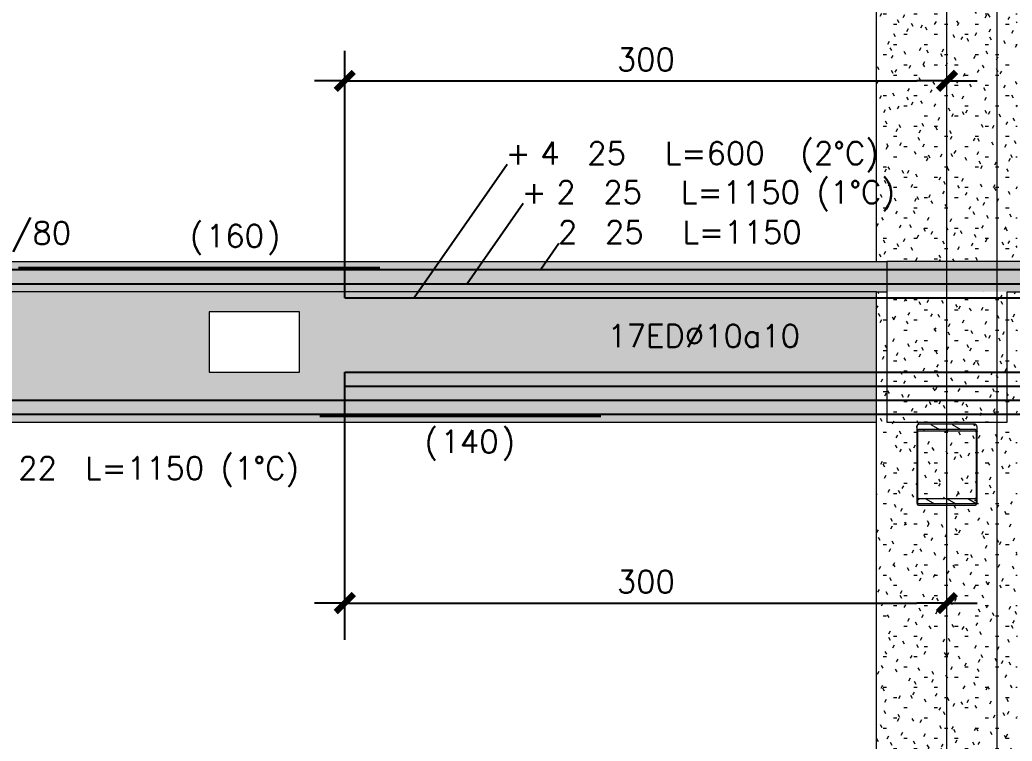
# Model space of a CAD drawing. Extents: x -58 to 5689, y 66 to 4123.
# Drawn here: x 925 to 1419.4, y 2384.5 to 2743.6 of the extents above; entities that cross this region are included whole.
import ezdxf
from ezdxf.enums import TextEntityAlignment as Align
from ezdxf.xclip import XClip

# ---------------------------------------------------------------- set-up
doc = ezdxf.new("R2010")
doc.units = 0
doc.header["$LTSCALE"] = 30
doc.header["$MEASUREMENT"] = 0
doc.header["$XCLIPFRAME"] = 0
doc.linetypes.add("EJE3-3'$0$RLE-PROYECCION", pattern=[0.71438, 0.47625, -0.23813])
doc.layers.get('0').update_dxf_attribs({"linetype": 'CONTINUOUS'})
doc.layers.add("EJE3-3'$0$RLA-ACHURADO", color=30, linetype="EJE3-3'$0$RLE-PROYECCION", lineweight=15, transparency=0.7)
for name, color, linetype, lineweight in [("EJE3-3'$0$RLA-CONTORNO", 30, 'CONTINUOUS', 15), ("EJE3-3'$0$RLA-EJES", 1, 'CONTINUOUS', 9), ("EJE3-3'$0$RLA-TEXTOS-1", 9, 'CONTINUOUS', 9)]:
    doc.layers.add(name, color=color, linetype=linetype, lineweight=lineweight)
for name, color, linetype in [("EJE3-3'$0$RLA-CONTORNOS", 3, 'CONTINUOUS'), ("EJE3-3'$0$RLA-FE", 7, 'CONTINUOUS'), ("EJE3-3'$0$RLA-TEXTOS-FE", 9, 'CONTINUOUS')]:
    doc.layers.add(name, color=color, linetype=linetype)
doc.styles.add("EJE3-3'$0$RomanS", font='romans.shx', dxfattribs={"height": 11.25})
doc.dimstyles.new("EJE3-3'$0$ING50", dxfattribs={"dimscale": 50, "dimtxt": 0.27, "dimasz": 0.3, "dimexe": 0, "dimexo": 0, "dimgap": 0.1, "dimtad": 1, "dimdec": 1, "dimzin": 12, "dimdsep": 46, "dimtxsty": "EJE3-3'$0$RomanS", "dimblk": "EJE3-3'$0$TICK1", "dimblk1": "EJE3-3'$0$TICK1", "dimblk2": "EJE3-3'$0$TICK1", "dimcen": 0.09, "dimclrd": 2, "dimclre": 1, "dimclrt": 3, "dimadec": 0, "dimazin": 0, "dimtfac": 1, "dimtdec": 0, "dimtix": 1, "dimtmove": 2, "dimatfit": 3, "dimldrblk": "EJE3-3'$0$TICK1", "dimfxl": 0, "dimfxlon": 1, "dimtolj": 1, "dimtzin": 0, "dimarcsym": 0})
pattern_1 = [(0, (-1824.927, -1302.188), (20.32, 5.08), [1.676, -13.564, 1.676, -13.564, -81.28]), (0, (-1824.927, -1302.188), (20.32, 5.08), [-30.48, 1.676, -28.804, 1.676, -13.564, -35.56]), (0, (-1824.927, -1302.188), (20.32, 5.08), [-76.2, 1.676, -8.484, 1.676, -23.724]), (120, (-1817.307, -1299.648), (-14.559409, 15.057636), [1.676, -13.564, 1.676, -13.564, -81.28]), (120, (-1817.307, -1299.648), (-14.559409, 15.057636), [-30.48, 1.676, -28.804, 1.676, -13.564, -35.56]), (120, (-1817.307, -1299.648), (-14.559409, 15.057636), [-76.2, 1.676, -8.484, 1.676, -23.724]), (240, (-1814.767, -1289.488), (-5.760591, -20.137636), [1.676, -13.564, 1.676, -13.564, -81.28]), (240, (-1814.767, -1289.488), (-5.760591, -20.137636), [-30.48, 1.676, -28.804, 1.676, -13.564, -35.56]), (240, (-1814.767, -1289.488), (-5.760591, -20.137636), [-76.2, 1.676, -8.484, 1.676, -23.724])]
pattern_2 = [(148.818, (-1824.927, -282.141), (-5.30317, -3.21), [])]

# ---------------------------------------------------------------- blocks, each defined once
blk = doc.blocks.new("EJE3-3'$0$FP_7-EJE 3-3_")
at = {"layer": "EJE3-3'$0$RLA-CONTORNO"}
for p, q in [((-1379.52, 306.11), (-1379.52, 308.72)), ((-1379.52, 306.53), (-1379.51, 306.53)), ((-1379.51, 306.53), (-1379.5, 306.52)), ((-1379.5, 306.52), (-1379.5, 306.52)), ((-1379.5, 306.52), (-1379.49, 306.51)), ((-1379.49, 306.51), (-1379.48, 306.51)), ((-1379.48, 306.51), (-1379.48, 306.5)), ((-1379.48, 306.5), (-1379.48, 306.5)), ((-1379.48, 306.5), (-1379.47, 306.49)), ((-1379.47, 306.49), (-1379.47, 306.49)), ((-1379.47, 306.49), (-1379.47, 306.48)), ((-1379.47, 306.48), (-1379.46, 306.48)), ((-1379.46, 306.48), (-1379.46, 306.47)), ((-1379.46, 306.47), (-1379.46, 306.47))]:
    blk.add_line(p, q, dxfattribs=at)
blk = doc.blocks.new("EJE3-3'$0$FP_8-EJE 3-3_")
at = {"layer": "EJE3-3'$0$RLA-CONTORNO"}
for p, q in [((-1409.58, 308.44), (-1409.57, 308.48)), ((-1409.58, 308.41), (-1409.58, 308.44)), ((-1409.57, 308.58), (-1409.56, 308.62)), ((-1409.57, 308.55), (-1409.57, 308.58)), ((-1409.57, 308.51), (-1409.57, 308.55)), ((-1409.57, 308.48), (-1409.57, 308.51)), ((-1409.56, 308.65), (-1409.55, 308.69)), ((-1409.56, 308.62), (-1409.56, 308.65)), ((-1409.55, 308.72), (-1409.54, 308.76)), ((-1409.55, 308.69), (-1409.55, 308.72)), ((-1409.54, 308.76), (-1409.53, 308.79)), ((-1409.53, 308.83), (-1409.52, 308.86)), ((-1409.53, 308.79), (-1409.53, 308.83)), ((-1409.52, 308.86), (-1409.51, 308.89)), ((-1409.52, 308.72), (-1409.52, 306.11)), ((-1409.51, 308.89), (-1409.5, 308.93)), ((-1409.5, 308.93), (-1409.49, 308.96)), ((-1409.49, 308.96), (-1409.48, 308.99)), ((-1409.48, 308.99), (-1409.47, 309.03)), ((-1409.47, 309.03), (-1409.46, 309.06)), ((-1409.46, 309.06), (-1409.44, 309.09)), ((-1409.44, 309.09), (-1409.43, 309.13)), ((-1409.43, 309.13), (-1409.42, 309.16)), ((-1409.42, 309.16), (-1409.4, 309.19)), ((-1409.4, 309.19), (-1409.39, 309.22)), ((-1409.39, 309.22), (-1409.37, 309.25)), ((-1409.37, 309.25), (-1409.36, 309.28)), ((-1409.36, 309.28), (-1409.34, 309.32)), ((-1409.34, 309.32), (-1409.33, 309.35)), ((-1409.33, 309.35), (-1409.31, 309.38)), ((-1409.31, 309.38), (-1409.29, 309.41)), ((-1409.29, 309.41), (-1409.27, 309.44)), ((-1409.27, 309.44), (-1409.26, 309.46)), ((-1409.26, 309.46), (-1409.24, 309.49)), ((-1409.24, 309.49), (-1409.22, 309.52)), ((-1409.22, 309.52), (-1409.2, 309.55)), ((-1409.2, 309.55), (-1409.18, 309.58)), ((-1409.18, 309.58), (-1409.16, 309.6)), ((-1409.16, 309.6), (-1409.14, 309.63)), ((-1409.14, 309.63), (-1409.12, 309.66)), ((-1409.12, 309.66), (-1409.09, 309.68)), ((-1409.09, 309.68), (-1409.07, 309.71)), ((-1409.07, 309.71), (-1409.05, 309.73)), ((-1409.05, 309.73), (-1409.03, 309.76)), ((-1409.03, 309.76), (-1409.01, 309.78)), ((-1409.01, 309.78), (-1408.98, 309.81)), ((-1408.98, 309.81), (-1408.96, 309.83)), ((-1408.96, 309.83), (-1408.94, 309.85)), ((-1408.94, 309.85), (-1408.91, 309.88)), ((-1408.91, 309.88), (-1408.89, 309.9)), ((-1408.89, 309.9), (-1408.86, 309.92)), ((-1408.86, 309.92), (-1408.84, 309.94)), ((-1408.84, 309.94), (-1408.81, 309.96)), ((-1408.81, 309.96), (-1408.79, 309.98))]:
    blk.add_line(p, q, dxfattribs=at)
blk = doc.blocks.new("EJE3-3'$0$FP_9-EJE 3-3_")
at = {"layer": "EJE3-3'$0$RLA-CONTORNO"}
for p, q in [((-1380.52, 272.35), (-1380.52, 272.36)), ((-1380.52, 272.34), (-1380.52, 272.35)), ((-1380.52, 272.33), (-1380.52, 272.34)), ((-1380.52, 272.32), (-1380.52, 272.33)), ((-1380.52, 272.33), (-1380.52, 272.33)), ((-1380.51, 272.31), (-1380.52, 272.32)), ((-1380.51, 272.3), (-1380.51, 272.31)), ((-1380.51, 272.31), (-1380.51, 272.31)), ((-1380.51, 272.29), (-1380.51, 272.3)), ((-1380.51, 272.28), (-1380.51, 272.29)), ((-1380.51, 272.27), (-1380.51, 272.28)), ((-1380.51, 272.28), (-1380.51, 272.28)), ((-1380.51, 272.26), (-1380.51, 272.27)), ((-1380.51, 272.25), (-1380.51, 272.26)), ((-1380.51, 272.24), (-1380.51, 272.25)), ((-1380.51, 272.25), (-1380.51, 272.25)), ((-1380.51, 272.23), (-1380.51, 272.24)), ((-1380.51, 272.22), (-1380.51, 272.23)), ((-1380.51, 272.23), (-1380.51, 272.23)), ((-1380.51, 272.21), (-1380.51, 272.22)), ((-1380.5, 272.2), (-1380.51, 272.21)), ((-1380.5, 272.19), (-1380.5, 272.2)), ((-1380.5, 272.2), (-1380.5, 272.2)), ((-1380.5, 272.18), (-1380.5, 272.19)), ((-1380.5, 272.17), (-1380.5, 272.18)), ((-1380.5, 272.18), (-1380.5, 272.18)), ((-1380.5, 272.16), (-1380.5, 272.17)), ((-1380.5, 272.15), (-1380.5, 272.16)), ((-1380.5, 272.14), (-1380.5, 272.15)), ((-1380.5, 272.15), (-1380.5, 272.15)), ((-1380.5, 272.13), (-1380.5, 272.14)), ((-1380.5, 272.12), (-1380.5, 272.13)), ((-1380.5, 272.13), (-1380.5, 272.13)), ((-1380.5, 272.11), (-1380.5, 272.12)), ((-1380.5, 272.1), (-1380.5, 272.11)), ((-1380.5, 272.11), (-1380.5, 272.11)), ((-1380.5, 272.09), (-1380.5, 272.1)), ((-1380.49, 272.08), (-1380.5, 272.09)), ((-1380.49, 272.07), (-1380.49, 272.08)), ((-1380.49, 272.08), (-1380.49, 272.08)), ((-1380.49, 272.06), (-1380.49, 272.07)), ((-1380.49, 272.05), (-1380.49, 272.06)), ((-1380.49, 272.06), (-1380.49, 272.06)), ((-1380.49, 272.04), (-1380.49, 272.05)), ((-1380.49, 272.03), (-1380.49, 272.04)), ((-1380.49, 272.04), (-1380.49, 272.04)), ((-1380.49, 272.02), (-1380.49, 272.03)), ((-1380.49, 272.01), (-1380.49, 272.02)), ((-1380.49, 272.02), (-1380.49, 272.02)), ((-1380.49, 272), (-1380.49, 272.01)), ((-1380.49, 271.99), (-1380.49, 272)), ((-1380.49, 272), (-1380.49, 272)), ((-1380.49, 271.98), (-1380.49, 271.99)), ((-1380.49, 271.97), (-1380.49, 271.98)), ((-1380.49, 271.96), (-1380.49, 271.97)), ((-1380.49, 271.97), (-1380.49, 271.97)), ((-1380.49, 271.95), (-1380.49, 271.96)), ((-1380.49, 271.94), (-1380.49, 271.95)), ((-1380.49, 271.95), (-1380.49, 271.95)), ((-1380.49, 271.93), (-1380.49, 271.94)), ((-1380.49, 271.92), (-1380.49, 271.93)), ((-1380.49, 271.93), (-1380.49, 271.93)), ((-1380.49, 271.91), (-1380.49, 271.92))]:
    blk.add_line(p, q, dxfattribs=at)
blk = doc.blocks.new("EJE3-3'$0$FP_10-EJE 3-3_")
at = {"layer": "EJE3-3'$0$RLA-CONTORNO"}
for p, q in [((-1408.55, 272.84), (-1408.55, 272.85)), ((-1408.55, 272.85), (-1408.55, 272.85)), ((-1408.55, 272.83), (-1408.55, 272.84)), ((-1408.55, 272.82), (-1408.55, 272.83)), ((-1408.55, 272.81), (-1408.55, 272.82)), ((-1408.55, 272.8), (-1408.55, 272.81)), ((-1408.55, 272.81), (-1408.55, 272.81)), ((-1408.55, 272.79), (-1408.55, 272.8)), ((-1408.55, 272.78), (-1408.55, 272.79)), ((-1408.55, 272.77), (-1408.55, 272.78)), ((-1408.55, 272.76), (-1408.55, 272.77)), ((-1408.55, 272.77), (-1408.55, 272.77)), ((-1408.55, 272.75), (-1408.55, 272.76)), ((-1408.55, 272.74), (-1408.55, 272.75)), ((-1408.55, 272.73), (-1408.55, 272.74)), ((-1408.55, 272.72), (-1408.55, 272.73)), ((-1408.55, 272.73), (-1408.55, 272.73)), ((-1408.55, 272.71), (-1408.55, 272.72)), ((-1408.55, 272.7), (-1408.55, 272.71)), ((-1408.55, 272.69), (-1408.55, 272.7)), ((-1408.55, 272.68), (-1408.55, 272.69)), ((-1408.55, 272.69), (-1408.55, 272.69)), ((-1408.54, 272.67), (-1408.55, 272.68)), ((-1408.54, 272.66), (-1408.54, 272.67)), ((-1408.54, 272.65), (-1408.54, 272.66)), ((-1408.54, 272.66), (-1408.54, 272.66)), ((-1408.54, 272.64), (-1408.54, 272.65)), ((-1408.54, 272.63), (-1408.54, 272.64)), ((-1408.54, 272.62), (-1408.54, 272.63)), ((-1408.54, 272.61), (-1408.54, 272.62)), ((-1408.54, 272.62), (-1408.54, 272.62)), ((-1408.54, 272.6), (-1408.54, 272.61)), ((-1408.54, 272.59), (-1408.54, 272.6)), ((-1408.54, 272.58), (-1408.54, 272.59)), ((-1408.54, 272.57), (-1408.54, 272.58)), ((-1408.54, 272.58), (-1408.54, 272.58)), ((-1408.54, 272.56), (-1408.54, 272.57)), ((-1408.54, 272.55), (-1408.54, 272.56)), ((-1408.54, 272.54), (-1408.54, 272.55)), ((-1408.54, 272.55), (-1408.54, 272.55)), ((-1408.54, 272.53), (-1408.54, 272.54)), ((-1408.53, 272.52), (-1408.54, 272.53)), ((-1408.53, 272.51), (-1408.53, 272.52)), ((-1408.53, 272.5), (-1408.53, 272.51)), ((-1408.53, 272.51), (-1408.53, 272.51)), ((-1408.53, 272.49), (-1408.53, 272.5)), ((-1408.53, 272.48), (-1408.53, 272.49)), ((-1408.53, 272.47), (-1408.53, 272.48)), ((-1408.53, 272.48), (-1408.53, 272.48)), ((-1408.53, 272.46), (-1408.53, 272.47)), ((-1408.53, 272.45), (-1408.53, 272.46)), ((-1408.53, 272.44), (-1408.53, 272.45)), ((-1408.53, 272.45), (-1408.53, 272.45)), ((-1408.53, 272.43), (-1408.53, 272.44)), ((-1408.53, 272.42), (-1408.53, 272.43)), ((-1408.52, 272.42), (-1408.53, 272.42)), ((-1408.52, 272.41), (-1408.52, 272.42)), ((-1408.52, 272.4), (-1408.52, 272.41)), ((-1408.52, 272.39), (-1408.52, 272.4)), ((-1408.52, 272.38), (-1408.52, 272.39)), ((-1408.52, 272.39), (-1408.52, 272.39)), ((-1408.52, 272.37), (-1408.52, 272.38)), ((-1408.52, 272.36), (-1408.52, 272.37))]:
    blk.add_line(p, q, dxfattribs=at)
blk = doc.blocks.new('*U248')
at = {"layer": "EJE3-3'$0$RLA-FE"}
for p, q in [((0, 0), (668.21, 0)), ((668.21, 0), (718.21, 0)), ((718.21, 0), (750, 0)), ((750, 0), (750, 0))]:
    blk.add_line(p, q, dxfattribs=at)
at = {"layer": "EJE3-3'$0$RLA-FE", "color": 3, "style": "EJE3-3'$0$RomanS", "flags": 8}
for tag, p in [('F=', (135.09, 9.32)), ('NUM', (149.5, 9.32))]:
    blk.add_attdef(tag, text='', height=11.25, dxfattribs=at).set_placement(p, align=Align.RIGHT)
at = {"layer": "EJE3-3'$0$RLA-FE", "color": 3, "style": "EJE3-3'$0$RomanS"}
for tag, p, flags in [('PHI', (153.39, 9.54), 14), ('DIAM', (163.25, 9.32), 12), ('MINUS', (185.27, 9.32), 13), ('MARK', (198.66, 9.32), 13), ('TEXTO_FE1', (201.96, 9.32), 8), ('TEXTO_FE2', (269.48, 9.34), 8), ('TIPO', (373.8, -75.78), 13), ('NVECES', (359.93, -94.72), 13), ('NUMFE', (363.86, -114.48), 13), ('CAPA', (372.06, -133.6), 13), ('DESPLAZA', (278.34, -151.59), 13), ('ESPACIO', (284.39, -169.95), 13), ('CANT', (298.23, -188.75), 13)]:
    blk.add_attdef(tag, p, '', height=11.25, dxfattribs=dict(at, flags=flags))
blk = doc.blocks.new('*U261')
at = {"layer": "EJE3-3'$0$RLA-FE"}
for q in [(0, 0), (1068.21, 0)]:
    blk.add_line((0, 0), q, dxfattribs=at)
at = {"layer": "EJE3-3'$0$RLA-FE", "color": 3, "style": "EJE3-3'$0$RomanS", "flags": 8}
for tag, p in [('F=', (243.93, 13.05)), ('NUM', (258.34, 13.05))]:
    blk.add_attdef(tag, text='', height=11.25, dxfattribs=at).set_placement(p, align=Align.RIGHT)
at = {"layer": "EJE3-3'$0$RLA-FE", "color": 3, "style": "EJE3-3'$0$RomanS"}
for tag, p, flags in [('PHI', (262.23, 13.26), 14), ('DIAM', (272.09, 13.05), 12), ('MINUS', (294.11, 13.05), 13), ('MARK', (307.5, 13.05), 13), ('TEXTO_FE1', (310.8, 13.05), 8), ('TEXTO_FE2', (378.32, 13.07), 8), ('TIPO', (573.8, -75.78), 13), ('NVECES', (559.93, -94.72), 13), ('NUMFE', (563.86, -114.48), 13), ('CAPA', (572.06, -133.6), 13), ('DESPLAZA', (278.34, -151.59), 13), ('ESPACIO', (284.39, -169.95), 13), ('CANT', (298.23, -188.75), 13)]:
    blk.add_attdef(tag, p, '', height=11.25, dxfattribs=dict(at, flags=flags))
blk = doc.blocks.new('*U250')
at = {"layer": "EJE3-3'$0$RLA-FE", "color": 6}
blk.add_line((0, 1), (180, 1), dxfattribs=at)
at = {"layer": "EJE3-3'$0$RLA-FE", "color": 3, "style": "EJE3-3'$0$RomanS", "flags": 8}
for tag, p in [('(', (88.74, 11.14)), ('EMP', (107.77, 11.14)), (')', (127.08, 11.14))]:
    blk.add_attdef(tag, text='', height=11.25, dxfattribs=at).set_placement(p, align=Align.CENTER)
blk = doc.blocks.new('*U260')
at = {"layer": "EJE3-3'$0$RLA-FE"}
blk.add_line((0, 0), (1068.21, 0), dxfattribs=at)
at = {"layer": "EJE3-3'$0$RLA-FE", "color": 3, "style": "EJE3-3'$0$RomanS", "flags": 8}
for tag, p in [('F=', (443.16, 39.92)), ('NUM', (457.57, 39.92))]:
    blk.add_attdef(tag, text='', height=11.25, dxfattribs=at).set_placement(p, align=Align.RIGHT)
at = {"layer": "EJE3-3'$0$RLA-FE", "color": 3, "style": "EJE3-3'$0$RomanS"}
for tag, p, flags in [('PHI', (461.47, 40.13), 14), ('DIAM', (471.32, 39.92), 12), ('MINUS', (493.34, 39.92), 13), ('MARK', (506.74, 39.92), 13), ('TEXTO_FE1', (510.04, 39.92), 8), ('TEXTO_FE2', (577.56, 39.94), 8), ('TIPO', (573.8, -75.78), 13), ('NVECES', (559.93, -94.72), 13), ('NUMFE', (563.86, -114.48), 13), ('CAPA', (572.06, -133.6), 13), ('DESPLAZA', (278.34, -151.59), 13), ('ESPACIO', (284.39, -169.95), 13), ('CANT', (298.23, -188.75), 13)]:
    blk.add_attdef(tag, p, '', height=11.25, dxfattribs=dict(at, flags=flags))
blk = doc.blocks.new('*U259')
at = {"layer": "EJE3-3'$0$RLA-FE"}
for q in [(0, 0), (518.21, 0)]:
    blk.add_line((0, 0), q, dxfattribs=at)
at = {"layer": "EJE3-3'$0$RLA-FE", "color": 3, "style": "EJE3-3'$0$RomanS", "flags": 8}
for tag, p in [('F=', (92.63, 66.32)), ('NUM', (107.04, 66.32))]:
    blk.add_attdef(tag, text='', height=11.25, dxfattribs=at).set_placement(p, align=Align.RIGHT)
at = {"layer": "EJE3-3'$0$RLA-FE", "color": 3, "style": "EJE3-3'$0$RomanS"}
for tag, p, flags in [('PHI', (110.93, 66.54), 14), ('DIAM', (120.79, 66.32), 12), ('MINUS', (142.81, 66.32), 13), ('MARK', (156.2, 66.32), 13), ('TEXTO_FE1', (159.5, 66.32), 8), ('TEXTO_FE2', (227.02, 66.34), 8), ('TIPO', (298.8, -75.78), 13), ('NVECES', (284.93, -94.72), 13), ('NUMFE', (288.86, -114.48), 13), ('CAPA', (297.06, -133.6), 13), ('DESPLAZA', (278.34, -151.59), 13), ('ESPACIO', (284.39, -169.95), 13), ('CANT', (298.23, -188.75), 13)]:
    blk.add_attdef(tag, p, '', height=11.25, dxfattribs=dict(at, flags=flags))
blk = doc.blocks.new('*U253')
at = {"layer": "EJE3-3'$0$RLA-FE"}
for p, q in [((0, 0), (778.21, 0)), ((778.21, 0), (828.21, 0)), ((828.21, 0), (860, 0)), ((860, 0), (860, 0))]:
    blk.add_line(p, q, dxfattribs=at)
at = {"layer": "EJE3-3'$0$RLA-FE", "color": 3, "style": "EJE3-3'$0$RomanS", "flags": 8}
for tag, p in [('F=', (136.77, -19.89)), ('NUM', (151.18, -19.89))]:
    blk.add_attdef(tag, text='', height=11.25, dxfattribs=at).set_placement(p, align=Align.RIGHT)
at = {"layer": "EJE3-3'$0$RLA-FE", "color": 3, "style": "EJE3-3'$0$RomanS"}
for tag, p, flags in [('PHI', (155.07, -19.68), 12), ('DIAM', (164.93, -19.89), 12), ('MINUS', (186.95, -19.89), 13), ('MARK', (200.34, -19.89), 13), ('TEXTO_FE1', (203.64, -19.89), 8), ('TEXTO_FE2', (271.16, -19.88), 8), ('TIPO', (428.8, -57.92), 13), ('NVECES', (414.93, -76.86), 13), ('NUMFE', (418.86, -96.62), 13), ('CAPA', (427.06, -115.74), 13), ('DESPLAZA', (277.18, -134.17), 13), ('ESPACIO', (283.22, -152.53), 13), ('CANT', (297.06, -171.33), 13)]:
    blk.add_attdef(tag, p, '', height=11.25, dxfattribs=dict(at, flags=flags))
blk = doc.blocks.new('*U254')
at = {"layer": "EJE3-3'$0$RLA-FE"}
blk.add_line((0, 0), (918.21, 0), dxfattribs=at)
at = {"layer": "EJE3-3'$0$RLA-FE", "color": 3, "style": "EJE3-3'$0$RomanS", "flags": 8}
for tag, p in [('F=', (271.62, -39.45)), ('NUM', (286.03, -39.45))]:
    blk.add_attdef(tag, text='', height=11.25, dxfattribs=at).set_placement(p, align=Align.RIGHT)
at = {"layer": "EJE3-3'$0$RLA-FE", "color": 3, "style": "EJE3-3'$0$RomanS"}
for tag, p, flags in [('PHI', (289.93, -39.23), 12), ('DIAM', (299.78, -39.45), 12), ('MINUS', (321.8, -39.45), 13), ('TEXTO_FE1', (333.15, -39.45), 8), ('MARK', (335.19, -39.45), 13), ('TEXTO_FE2', (400.67, -39.43), 8), ('TIPO', (498.8, -57.92), 13), ('NVECES', (484.93, -76.86), 13), ('NUMFE', (488.86, -96.62), 13), ('CAPA', (497.06, -115.74), 13), ('DESPLAZA', (277.18, -134.17), 13), ('ESPACIO', (283.22, -152.53), 13), ('CANT', (297.06, -171.33), 13)]:
    blk.add_attdef(tag, p, '', height=11.25, dxfattribs=dict(at, flags=flags))
blk = doc.blocks.new('*U256')
at = {"layer": "EJE3-3'$0$RLA-FE"}
for q in [(0, 0), (1068.21, 0)]:
    blk.add_line((0, 0), q, dxfattribs=at)
at = {"layer": "EJE3-3'$0$RLA-FE", "color": 3, "style": "EJE3-3'$0$RomanS", "flags": 8}
for tag, p in [('F=', (397.57, -39.77)), ('NUM', (411.98, -39.77))]:
    blk.add_attdef(tag, text='', height=11.25, dxfattribs=at).set_placement(p, align=Align.RIGHT)
at = {"layer": "EJE3-3'$0$RLA-FE", "color": 3, "style": "EJE3-3'$0$RomanS"}
for tag, p, flags in [('PHI', (415.88, -39.55), 12), ('DIAM', (425.73, -39.77), 12), ('MINUS', (447.75, -39.77), 13), ('MARK', (461.15, -39.77), 13), ('TEXTO_FE1', (464.45, -39.77), 8), ('TEXTO_FE2', (531.97, -39.75), 8), ('TIPO', (573.8, -57.92), 13), ('NVECES', (559.93, -76.86), 13), ('NUMFE', (563.86, -96.62), 13), ('CAPA', (572.06, -115.74), 13), ('DESPLAZA', (277.18, -134.17), 13), ('ESPACIO', (283.22, -152.53), 13), ('CANT', (297.06, -171.33), 13)]:
    blk.add_attdef(tag, p, '', height=11.25, dxfattribs=dict(at, flags=flags))
blk = doc.blocks.new('*U68')
at = {"layer": "EJE3-3'$0$RLA-FE", "color": 6}
blk.add_line((0, -1), (140, -1), dxfattribs=at)
at = {"layer": "EJE3-3'$0$RLA-FE", "color": 3, "style": "EJE3-3'$0$RomanS", "flags": 8}
for tag, p in [('(', (55.66, -19.26)), ('EMP', (74.68, -19.26)), (')', (93.99, -19.26))]:
    blk.add_attdef(tag, text='', height=11.25, dxfattribs=at).set_placement(p, align=Align.CENTER)
blk = doc.blocks.new('*U102')
at = {"layer": "EJE3-3'$0$RLA-FE"}
for q in [(0, 0), (1118.21, 0)]:
    blk.add_line((0, 0), q, dxfattribs=at)
at = {"layer": "EJE3-3'$0$RLA-FE", "color": 3, "style": "EJE3-3'$0$RomanS"}
for tag, p, flags in [('TIPO', (598.8, -57.92), 13), ('PHI', (402.93, -71.22), 12), ('DIAM', (412.79, -71.44), 12), ('MINUS', (434.81, -71.44), 13), ('MARK', (448.2, -71.44), 13), ('TEXTO_FE1', (451.5, -71.44), 8), ('TEXTO_FE2', (519.02, -71.42), 8), ('NVECES', (584.93, -76.86), 13), ('NUMFE', (588.86, -96.62), 13), ('CAPA', (597.06, -115.74), 13), ('DESPLAZA', (277.18, -134.17), 13), ('ESPACIO', (283.22, -152.53), 13), ('CANT', (297.06, -171.33), 13)]:
    blk.add_attdef(tag, p, '', height=11.25, dxfattribs=dict(at, flags=flags))
at = {"layer": "EJE3-3'$0$RLA-FE", "color": 3, "style": "EJE3-3'$0$RomanS", "flags": 8}
for tag, p in [('F=', (384.63, -71.44)), ('NUM', (399.04, -71.44))]:
    blk.add_attdef(tag, text='', height=11.25, dxfattribs=at).set_placement(p, align=Align.RIGHT)
blk = doc.blocks.new('*U101')
at = {"layer": "EJE3-3'$0$RLA-FE"}
for q in [(0, 0), (618.21, 0)]:
    blk.add_line((0, 0), q, dxfattribs=at)
at = {"layer": "EJE3-3'$0$RLA-FE", "color": 3, "style": "EJE3-3'$0$RomanS"}
for tag, p, flags in [('TIPO', (348.8, -57.92), 13), ('NVECES', (334.93, -76.86), 13), ('NUMFE', (338.86, -96.62), 13), ('PHI', (401.52, -99.56), 12), ('DIAM', (411.38, -99.77), 12), ('MINUS', (433.39, -99.77), 13), ('MARK', (446.79, -99.77), 13), ('TEXTO_FE1', (450.09, -99.77), 8), ('TEXTO_FE2', (517.61, -99.75), 8), ('CAPA', (347.06, -115.74), 13), ('DESPLAZA', (277.18, -134.17), 13), ('ESPACIO', (283.22, -152.53), 13), ('CANT', (297.06, -171.33), 13)]:
    blk.add_attdef(tag, p, '', height=11.25, dxfattribs=dict(at, flags=flags))
at = {"layer": "EJE3-3'$0$RLA-FE", "color": 3, "style": "EJE3-3'$0$RomanS", "flags": 8}
for tag, p in [('F=', (383.22, -99.77)), ('NUM', (397.62, -99.77))]:
    blk.add_attdef(tag, text='', height=11.25, dxfattribs=at).set_placement(p, align=Align.RIGHT)
blk = doc.blocks.new("EJE3-3'$0$TICK1")
at = {"color": 2, "const_width": 0.2}
blk.add_lwpolyline([(-0.3, -0.3), (0.3, 0.3)], dxfattribs=at)
at = {"color": 2}
for points in [[(0, 0), (-1, 0)], [(0, 0), (1, 0)]]:
    blk.add_lwpolyline(points, dxfattribs=at)
blk = doc.blocks.new('*D282')
at = {"layer": "EJE3-3'$0$RLA-FE", "color": 2, "lineweight": -2, "transparency": 16777216}
blk.add_line((-1679.52, 221), (-1409.52, 221), dxfattribs=at)
at = {"layer": "EJE3-3'$0$RLA-FE", "color": 2, "lineweight": -2, "transparency": 16777216, "xscale": 15, "yscale": 15, "zscale": 15, "rotation": 180}
blk.add_blockref("EJE3-3'$0$TICK1", (-1694.52, 221), dxfattribs=at)
at = {"layer": "EJE3-3'$0$RLA-FE", "color": 2, "lineweight": -2, "transparency": 16777216, "xscale": 15, "yscale": 15, "zscale": 15}
blk.add_blockref("EJE3-3'$0$TICK1", (-1394.52, 221), dxfattribs=at)
at = {"layer": "EJE3-3'$0$RLA-FE", "color": 3, "transparency": 16777216, "insert": (-1544.52, 231.62), "char_height": 11.25, "attachment_point": 5, "style": "EJE3-3'$0$RomanS"}
blk.add_mtext('\\A1;300', dxfattribs=at)
blk = doc.blocks.new('*D284')
at = {"layer": "EJE3-3'$0$RLA-FE", "color": 2, "lineweight": -2, "transparency": 16777216}
blk.add_line((-1679.52, 481), (-1409.52, 481), dxfattribs=at)
at = {"layer": "EJE3-3'$0$RLA-FE", "color": 2, "lineweight": -2, "transparency": 16777216, "xscale": 15, "yscale": 15, "zscale": 15, "rotation": 180}
blk.add_blockref("EJE3-3'$0$TICK1", (-1694.52, 481), dxfattribs=at)
at = {"layer": "EJE3-3'$0$RLA-FE", "color": 2, "lineweight": -2, "transparency": 16777216, "xscale": 15, "yscale": 15, "zscale": 15}
blk.add_blockref("EJE3-3'$0$TICK1", (-1394.52, 481), dxfattribs=at)
at = {"layer": "EJE3-3'$0$RLA-FE", "color": 3, "transparency": 16777216, "insert": (-1544.52, 491.62), "char_height": 11.25, "attachment_point": 5, "style": "EJE3-3'$0$RomanS"}
blk.add_mtext('\\A1;300', dxfattribs=at)
blk = doc.blocks.new("EJE3-3'")
at = {"layer": "EJE3-3'$0$RLA-ACHURADO"}
h = blk.add_hatch(dxfattribs=at)
h.set_pattern_fill('SAND - DENSE', color=256, style=0, pattern_type=2)
h.set_pattern_definition(pattern_1)
h.paths.add_polyline_path([(-1429.52, 391), (-1359.52, 391), (-1359.52, 772), (-1364.52, 772), (-1364.52, 707), (-1424.52, 707), (-1424.52, 772), (-1429.52, 772), (-1429.52, 707)], flags=0)
h = blk.add_hatch(dxfattribs=at)
h.set_pattern_fill('SAND - DENSE', color=256, style=0, pattern_type=2)
h.set_pattern_definition(pattern_1)
h.paths.add_polyline_path([(-2429.52, 376), (-1424.52, 376), (-1424.52, 391), (-2429.52, 391)], flags=0)
h = blk.add_hatch(dxfattribs=at)
h.set_pattern_fill('SAND - DENSE', color=256, style=0, pattern_type=2)
h.set_pattern_definition(pattern_1)
h.paths.add_polyline_path([(-720.34, 376), (-615.52, 376), (-615.52, 391), (-1424.52, 391), (-1424.52, 376), (-1070.63, 376)], flags=0)
h.paths.add_polyline_path([(635.48, 376), (635.48, 391), (-424.52, 391), (-424.52, 376), (-19.76, 376)], flags=0)
h = blk.add_hatch(dxfattribs=at)
h.set_pattern_fill('SAND - DENSE', color=256, style=0, pattern_type=2)
h.set_pattern_definition(pattern_1)
h.paths.add_polyline_path([(-1717.02, 366), (-1717.02, 336), (-1762.02, 336), (-1762.02, 366)])
h.paths.add_polyline_path([(-2359.52, 311), (-1429.52, 311), (-1429.52, 376), (-2359.52, 376)])
h.paths.add_polyline_path([(-2027.02, 366), (-2027.02, 336), (-2072.02, 336), (-2072.02, 366)])
h = blk.add_hatch(dxfattribs=at)
h.set_pattern_fill('SAND - DENSE', color=256, style=0, pattern_type=2)
h.set_pattern_definition(pattern_1)
h.paths.add_polyline_path([(-1424.52, -5), (-1359.52, -5), (-1359.52, 376), (-1364.52, 376), (-1364.52, 311), (-1424.52, 311), (-1424.52, 376), (-1429.52, 376), (-1429.52, -5)], flags=0)
h.paths.add_polyline_path([(-1380.52, 269.68), (-1408.74, 269.72), (-1408.95, 269.81), (-1409.3, 270.16), (-1409.49, 270.67), (-1409.52, 270.94), (-1409.49, 309), (-1409.29, 309.51), (-1408.95, 309.84), (-1408.65, 309.95), (-1408.52, 309.97), (-1380.3, 309.94), (-1379.91, 309.71), (-1379.74, 309.49), (-1379.54, 308.99), (-1379.52, 308.71), (-1379.54, 270.66), (-1379.74, 270.16), (-1380.09, 269.81), (-1380.41, 269.7)], flags=0)
h.paths.add_polyline_path([(-1380.52, 272.91), (-1380.3, 272.97), (-1380.13, 273.15), (-1380.03, 273.4), (-1380.02, 273.54), (-1380.07, 306.39), (-1380.21, 306.6), (-1380.41, 306.73), (-1380.52, 306.74), (-1408.63, 306.73), (-1408.83, 306.6), (-1408.97, 306.39), (-1409.02, 306.11), (-1408.97, 273.27), (-1408.83, 273.05), (-1408.63, 272.93), (-1408.52, 272.91), (-1399.03, 272.91)], flags=0)
h = blk.add_hatch(dxfattribs=at)
h.set_pattern_fill('SAND - DENSE', color=256, style=0, pattern_type=2)
h.set_pattern_definition(pattern_1)
h.paths.add_polyline_path([(-1424.52, 311), (-1364.52, 311), (-1364.52, 376), (-1424.52, 376)], flags=0)
h = blk.add_hatch(dxfattribs=at)
h.set_pattern_fill('SAND - DENSE', color=256, style=0, pattern_type=2)
h.set_pattern_definition([(0, (-1824.926, -1302.188), (20.32, 5.08), [1.676, -13.564, 1.676, -13.564, -81.28]), (0, (-1824.926, -1302.188), (20.32, 5.08), [-30.48, 1.676, -28.804, 1.676, -13.564, -35.56]), (0, (-1824.926, -1302.188), (20.32, 5.08), [-76.2, 1.676, -8.484, 1.676, -23.724]), (120, (-1817.306, -1299.648), (-14.559409, 15.057636), [1.676, -13.564, 1.676, -13.564, -81.28]), (120, (-1817.306, -1299.648), (-14.559409, 15.057636), [-30.48, 1.676, -28.804, 1.676, -13.564, -35.56]), (120, (-1817.306, -1299.648), (-14.559409, 15.057636), [-76.2, 1.676, -8.484, 1.676, -23.724]), (240, (-1814.766, -1289.488), (-5.760591, -20.137636), [1.676, -13.564, 1.676, -13.564, -81.28]), (240, (-1814.766, -1289.488), (-5.760591, -20.137636), [-30.48, 1.676, -28.804, 1.676, -13.564, -35.56]), (240, (-1814.766, -1289.488), (-5.760591, -20.137636), [-76.2, 1.676, -8.484, 1.676, -23.724])])
h.paths.add_polyline_path([(-1408.52, 269.68), (-1380.3, 269.72), (-1380.09, 269.81), (-1379.74, 270.16), (-1379.54, 270.66), (-1379.52, 270.94), (-1379.54, 306.39), (-1379.74, 306.9), (-1380.09, 307.24), (-1380.3, 307.34), (-1380.52, 307.37), (-1408.74, 307.34), (-1408.95, 307.24), (-1409.3, 306.9), (-1409.49, 306.39), (-1409.52, 306.11), (-1409.49, 270.66), (-1409.3, 270.16), (-1408.95, 269.81), (-1408.74, 269.72)], flags=0)
h.paths.add_polyline_path([(-1399.03, 270.31), (-1408.63, 270.33), (-1408.83, 270.45), (-1408.97, 270.67), (-1409.02, 270.94), (-1408.97, 306.39), (-1408.83, 306.6), (-1408.63, 306.73), (-1408.52, 306.74), (-1380.41, 306.73), (-1380.21, 306.6), (-1380.07, 306.39), (-1380.02, 306.11), (-1380.07, 270.67), (-1380.21, 270.45), (-1380.41, 270.33), (-1380.52, 270.31)], flags=0)
h = blk.add_hatch(dxfattribs=at)
h.set_pattern_fill('RLE-ELEMENTOS METALICOS', color=256, style=0, pattern_type=2)
h.set_pattern_definition(pattern_2)
h.paths.add_polyline_path([(-1380.52, 307.37), (-1380.52, 309.97), (-1408.52, 309.97), (-1408.52, 307.37), (-1399.03, 307.37)], flags=0)
h = blk.add_hatch(dxfattribs=at)
h.set_pattern_fill('RLE-ELEMENTOS METALICOS', color=256, style=0, pattern_type=2)
h.set_pattern_definition(pattern_2)
h.paths.add_polyline_path([(-1380.52, 270.31), (-1380.52, 272.91), (-1408.52, 272.91), (-1408.52, 270.31), (-1399.03, 270.31)], flags=0)
at = {"layer": "EJE3-3'$0$RLA-CONTORNO"}
for p, q in [((-1429.52, 391), (-1429.52, 772)), ((-2359.52, 391), (-1429.52, 391)), ((-1429.51, 391), (-1424.52, 391)), ((-615.52, 391), (-1424.52, 391)), ((-1424.52, 391), (-1424.52, 376)), ((-1429.52, 376), (-2359.52, 376)), ((-1429.52, -5), (-1429.52, 376)), ((-1429.52, 376), (-1424.52, 376)), ((-1424.52, 376), (-1424.52, 311)), ((-1364.52, 376), (-675.52, 376)), ((-1364.52, 311), (-1364.52, 376)), ((-2359.52, 311), (-1429.52, 311)), ((-1424.52, 311), (-1364.52, 311)), ((-1380.52, 309.98), (-1408.52, 309.98)), ((-1380.52, 307.37), (-1408.52, 307.37)), ((-1408.52, 306.74), (-1380.52, 306.74)), ((-1409.52, 306.11), (-1409.52, 270.94)), ((-1409.02, 270.94), (-1409.02, 306.11)), ((-1380.02, 306.11), (-1380.02, 270.94)), ((-1379.52, 270.94), (-1379.52, 306.11)), ((-1380.52, 272.92), (-1408.52, 272.92)), ((-1380.52, 270.31), (-1408.52, 270.31)), ((-1408.52, 269.68), (-1380.52, 269.68))]:
    blk.add_line(p, q, dxfattribs=at)
blk.add_lwpolyline([(-1762.02, 336), (-1717.02, 336), (-1717.02, 366), (-1762.02, 366)], close=True, dxfattribs=at)
at = {"layer": "EJE3-3'$0$RLA-CONTORNO", "flags": 128}
for points in [[(-1408.52, 309.98), (-1408.74, 309.95), (-1408.95, 309.86), (-1409.14, 309.71), (-1409.3, 309.51), (-1409.42, 309.27), (-1409.49, 309), (-1409.52, 308.72)], [(-1408.52, 307.37), (-1408.74, 307.34), (-1408.95, 307.24), (-1409.14, 307.1), (-1409.3, 306.9), (-1409.42, 306.66), (-1409.49, 306.39), (-1409.52, 306.15)], [(-1409.02, 306.11), (-1409.01, 306.25), (-1408.97, 306.39), (-1408.91, 306.5), (-1408.83, 306.6), (-1408.74, 306.68), (-1408.63, 306.73), (-1408.52, 306.74)], [(-1379.52, 308.72), (-1379.54, 309), (-1379.62, 309.27), (-1379.74, 309.51), (-1379.9, 309.71), (-1380.09, 309.86), (-1380.3, 309.95), (-1380.52, 309.98)], [(-1379.52, 306.15), (-1379.54, 306.39), (-1379.62, 306.66), (-1379.74, 306.9), (-1379.9, 307.1), (-1380.09, 307.24), (-1380.3, 307.34), (-1380.52, 307.37)], [(-1380.52, 306.74), (-1380.41, 306.73), (-1380.3, 306.68), (-1380.21, 306.6), (-1380.13, 306.5), (-1380.07, 306.39), (-1380.03, 306.25), (-1380.02, 306.11)], [(-1408.52, 272.92), (-1408.63, 272.94), (-1408.74, 272.99), (-1408.83, 273.06), (-1408.91, 273.16), (-1408.97, 273.28), (-1409.01, 273.41), (-1409.02, 273.5)], [(-1380.02, 273.5), (-1380.03, 273.41), (-1380.07, 273.28), (-1380.13, 273.16), (-1380.21, 273.06), (-1380.3, 272.99), (-1380.41, 272.94), (-1380.52, 272.92)], [(-1409.52, 270.94), (-1409.49, 270.66), (-1409.42, 270.4), (-1409.3, 270.16), (-1409.14, 269.96), (-1408.95, 269.81), (-1408.74, 269.72), (-1408.52, 269.68)], [(-1408.52, 270.31), (-1408.63, 270.33), (-1408.74, 270.37), (-1408.83, 270.45), (-1408.91, 270.55), (-1408.97, 270.67), (-1409.01, 270.8), (-1409.02, 270.94)], [(-1380.52, 269.68), (-1380.3, 269.72), (-1380.09, 269.81), (-1379.9, 269.96), (-1379.74, 270.16), (-1379.62, 270.4), (-1379.54, 270.66), (-1379.52, 270.94)], [(-1380.02, 270.94), (-1380.03, 270.8), (-1380.07, 270.67), (-1380.13, 270.55), (-1380.21, 270.45), (-1380.3, 270.37), (-1380.41, 270.33), (-1380.52, 270.31)]]:
    blk.add_lwpolyline(points, dxfattribs=at)
at = {"layer": "EJE3-3'$0$RLA-CONTORNOS", "color": 2}
for p, q in [((-1613.68, 439.32), (-1659.98, 373)), ((-1605.64, 419.92), (-1633.51, 380)), ((-1587.79, 400.05), (-1596.9, 387))]:
    blk.add_line(p, q, dxfattribs=at)
at = {"layer": "EJE3-3'$0$RLA-EJES"}
for p, q in [((-1394.52, -973.11), (-1394.52, 1463)), ((-1369.52, -973.11), (-1369.52, 1437.06))]:
    blk.add_line(p, q, dxfattribs=at)
at = {"layer": "EJE3-3'$0$RLA-FE", "color": 1}
for p, q in [((-1694.52, 373), (-1694.52, 496)), ((-1694.52, 202.64), (-1694.52, 336))]:
    blk.add_line(p, q, dxfattribs=at)
at = {"layer": "EJE3-3'$0$RLA-CONTORNO"}
for name in ["EJE3-3'$0$FP_8-EJE 3-3_", "EJE3-3'$0$FP_7-EJE 3-3_", "EJE3-3'$0$FP_10-EJE 3-3_", "EJE3-3'$0$FP_9-EJE 3-3_"]:
    blk.add_blockref(name, (0, 0), dxfattribs=at)
at = {"layer": "EJE3-3'$0$RLA-FE"}
ref = blk.add_blockref('*U259', (-1694.52, 373), dxfattribs=at)
ref.add_attrib('DIAM', '25', (-1573.73, 439.32), dxfattribs={"color": 3, "height": 11.25, "style": "EJE3-3'$0$RomanS"})
ref.add_attrib('NUM', '4', dxfattribs={"color": 3, "height": 11.25, "style": "EJE3-3'$0$RomanS"}).set_placement((-1587.48, 439.32), align=Align.RIGHT)
ref.add_attrib('TEXTO_FE1', 'L=600', (-1535.02, 439.32), dxfattribs={"color": 3, "height": 11.25, "style": "EJE3-3'$0$RomanS"})
ref.add_attrib('TEXTO_FE2', '(2°C)', (-1467.5, 439.34), dxfattribs={"color": 3, "height": 11.25, "style": "EJE3-3'$0$RomanS"})
ref.add_attrib('F=', '+', dxfattribs={"color": 3, "height": 11.25, "style": "EJE3-3'$0$RomanS"}).set_placement((-1601.89, 439.32), align=Align.RIGHT)
ref = blk.add_blockref('*U260', (-2037.02, 380), dxfattribs=at)
ref.add_attrib('DIAM', '25', (-1565.69, 419.92), dxfattribs={"color": 3, "height": 11.25, "style": "EJE3-3'$0$RomanS"})
ref.add_attrib('NUM', '2', dxfattribs={"color": 3, "height": 11.25, "style": "EJE3-3'$0$RomanS"}).set_placement((-1579.45, 419.92), align=Align.RIGHT)
ref.add_attrib('TEXTO_FE1', 'L=1150', (-1526.98, 419.92), dxfattribs={"color": 3, "height": 11.25, "style": "EJE3-3'$0$RomanS"})
ref.add_attrib('TEXTO_FE2', '(1°C)', (-1459.46, 419.94), dxfattribs={"color": 3, "height": 11.25, "style": "EJE3-3'$0$RomanS"})
ref.add_attrib('F=', '+', dxfattribs={"color": 3, "height": 11.25, "style": "EJE3-3'$0$RomanS"}).set_placement((-1593.85, 419.92), align=Align.RIGHT)
ref = blk.add_blockref('*U250', (-1857.02, 387), dxfattribs=at)
ref.add_attrib('EMP', '160', dxfattribs={"color": 3, "height": 11.25, "style": "EJE3-3'$0$RomanS"}).set_placement((-1749.25, 398.14), align=Align.CENTER)
ref.add_attrib('(', '(', dxfattribs={"color": 3, "height": 11.25, "style": "EJE3-3'$0$RomanS"}).set_placement((-1768.28, 398.14), align=Align.CENTER)
ref.add_attrib(')', ')', dxfattribs={"color": 3, "height": 11.25, "style": "EJE3-3'$0$RomanS"}).set_placement((-1729.94, 398.14), align=Align.CENTER)
ref = blk.add_blockref('*U261', (-1837.02, 387), dxfattribs=at)
ref.add_attrib('DIAM', '25', (-1564.93, 400.05), dxfattribs={"color": 3, "height": 11.25, "style": "EJE3-3'$0$RomanS"})
ref.add_attrib('NUM', '2', dxfattribs={"color": 3, "height": 11.25, "style": "EJE3-3'$0$RomanS"}).set_placement((-1578.68, 400.05), align=Align.RIGHT)
ref.add_attrib('TEXTO_FE1', 'L=1150', (-1526.22, 400.05), dxfattribs={"color": 3, "height": 11.25, "style": "EJE3-3'$0$RomanS"})
for name, p in [('*U248', (-2427.02, 387)), ('*U253', (-2427.02, 315)), ('*U101', (-1694.52, 336)), ('*U102', (-1694.52, 329)), ('*U256', (-1707.02, 315))]:
    blk.add_blockref(name, p, dxfattribs=at)
ref = blk.add_blockref('*U254', (-2157.02, 322), dxfattribs=at)
ref.add_attrib('DIAM', '22', (-1857.24, 282.55), dxfattribs={"color": 3, "height": 11.25, "style": "EJE3-3'$0$RomanS"})
ref.add_attrib('TEXTO_FE1', 'L=1150', (-1823.87, 282.55), dxfattribs={"color": 3, "height": 11.25, "style": "EJE3-3'$0$RomanS"})
ref.add_attrib('TEXTO_FE2', '(1°C)', (-1756.35, 282.57), dxfattribs={"color": 3, "height": 11.25, "style": "EJE3-3'$0$RomanS"})
ref = blk.add_blockref('*U68', (-1707.02, 315), dxfattribs=at)
ref.add_attrib('EMP', '140', dxfattribs={"color": 3, "height": 11.25, "style": "EJE3-3'$0$RomanS"}).set_placement((-1632.34, 295.74), align=Align.CENTER)
ref.add_attrib('(', '(', dxfattribs={"color": 3, "height": 11.25, "style": "EJE3-3'$0$RomanS"}).set_placement((-1651.36, 295.74), align=Align.CENTER)
ref.add_attrib(')', ')', dxfattribs={"color": 3, "height": 11.25, "style": "EJE3-3'$0$RomanS"}).set_placement((-1613.02, 295.74), align=Align.CENTER)
at = {"layer": "EJE3-3'$0$RLA-TEXTOS-1", "insert": (-1866.03, 403.37), "char_height": 11.25, "width": 77.8962, "attachment_point": 5, "line_spacing_factor": 0.941778, "style": "EJE3-3'$0$RomanS"}
blk.add_mtext('V. 60/80', dxfattribs=at)
at = {"layer": "EJE3-3'$0$RLA-TEXTOS-FE", "color": 9, "style": "EJE3-3'$0$RomanS"}
blk.add_text('17ED%%C10a10', height=11.25, dxfattribs=at).set_placement((-1515.7, 348.38), align=Align.CENTER)
at = {"layer": "EJE3-3'$0$RLA-FE"}
for p1, p2, distance, picture, middle in [((-1694.52, 373), (-1394.52, 373), 108, '*D284', (-1544.52, 491.62)), ((-1694.52, 329), (-1394.52, 329), -108, '*D282', (-1544.52, 231.62))]:
    dim = blk.add_aligned_dim(p1=p1, p2=p2, distance=distance, dimstyle="EJE3-3'$0$ING50", dxfattribs=at)
    dim.commit()
    dim.dimension.update_dxf_attribs({"geometry": picture, "text_midpoint": middle})

msp = doc.modelspace()

# ---------------------------------------------------------------- block references
ref = msp.add_blockref("EJE3-3'", (2781.39, 2232.23))
XClip(ref).set_block_clipping_path([(-2788.1086663077, -1277.6573373718), (2905.5071213075, 1601.8318238069)])

doc.saveas('drawing.dxf')
